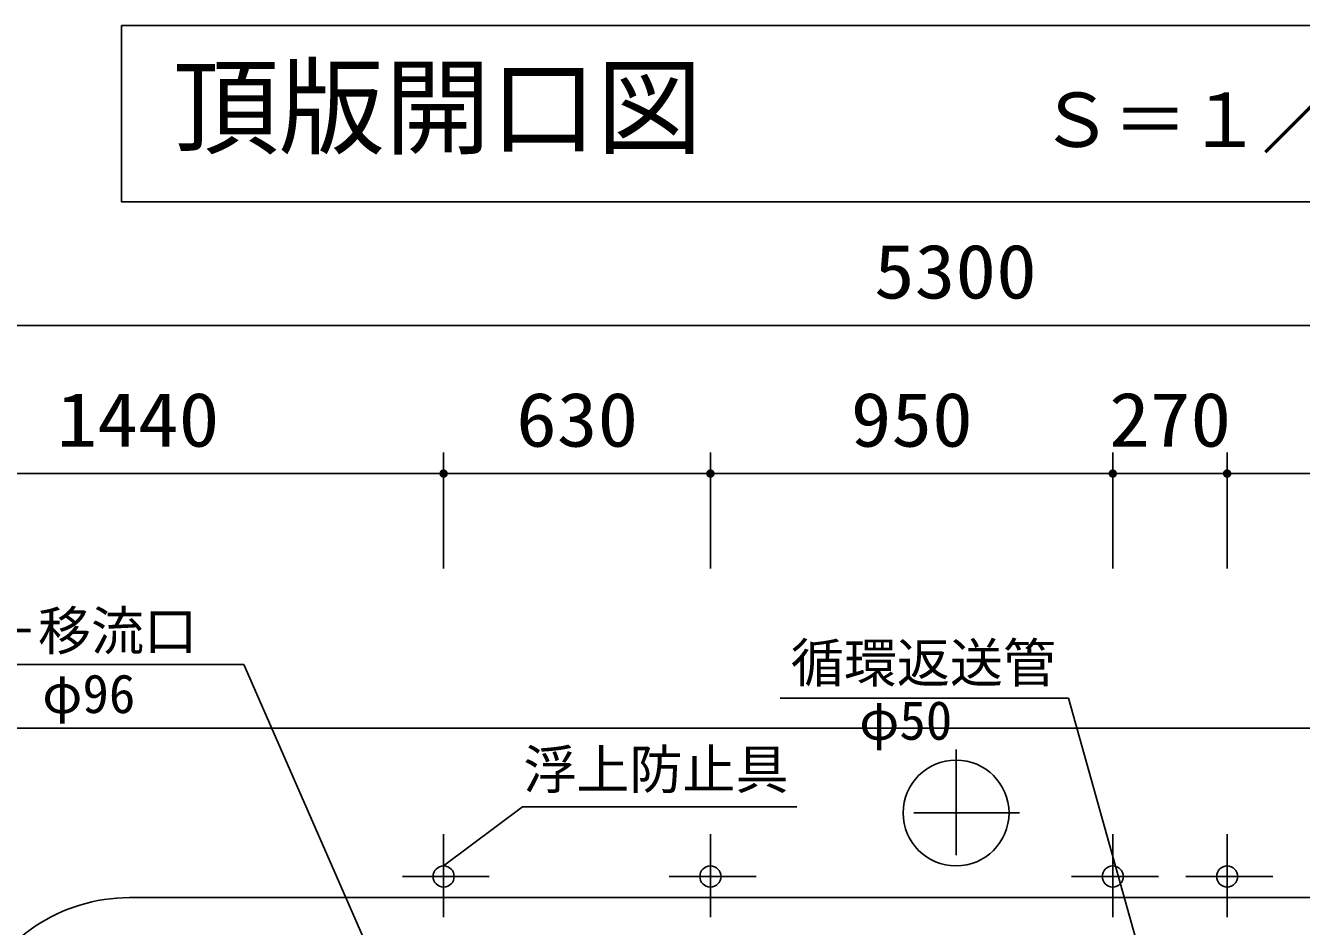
# Model space of a CAD drawing. Units: millimetres, scale not verified. Extents: x -14850 to 14850, y -10500 to 10500.
# Drawn here: x -9323 to -6310, y 2262 to 4390 of the extents above; entities that cross this region are included whole.
import ezdxf
from ezdxf.enums import TextEntityAlignment as Align

# ---------------------------------------------------------------- set-up
doc = ezdxf.new("R2010")
doc.units = ezdxf.units.MM
doc.header["$LTSCALE"] = 50
doc.linetypes.add('CHAIN1', pattern=[8, 5, -1, 1, -1])
for name, color, linetype, lineweight in [('0-0_製作', 5, 'Continuous', 25), ('0-2_躯体', 3, 'Continuous', 25), ('0-3_機器', 3, 'Continuous', 25), ('0-4_水管', 3, 'Continuous', 25), ('0-6_文字', 5, 'Continuous', 25)]:
    doc.layers.add(name, color=color, linetype=linetype, lineweight=lineweight)
doc.styles.add('ＭＳ ゴシック', font='')
doc.styles.get('ＭＳ ゴシック').set_extended_font_data('MS Gothic')

msp = doc.modelspace()

# ---------------------------------------------------------------- linework, layer by layer
at = {"layer": '0-0_製作', "color": 2}
for p, q in [((-9775.41, 3681.66), (-4475.41, 3681.66)), ((-8335.41, 3381.66), (-8335.41, 3107.44)), ((-7705.41, 3381.66), (-7705.41, 3107.44)), ((-6755.41, 3381.66), (-6755.41, 3107.44)), ((-6485.41, 3381.66), (-6485.41, 3107.44)), ((-9775.41, 3331.66), (-8335.41, 3331.66)), ((-8335.41, 3331.66), (-7705.41, 3331.66)), ((-7705.41, 3331.66), (-6755.41, 3331.66)), ((-6755.41, 3331.66), (-6485.41, 3331.66)), ((-6485.41, 3331.66), (-4475.41, 3331.66))]:
    msp.add_line(p, q, dxfattribs=at)
at = {"layer": '0-0_製作'}
for points in [[(-8342.26, 3338.95), (-8345.41, 3331.66), (-8345.39, 3332.29)], [(-8342.26, 3338.95), (-8335.41, 3331.66), (-8345.41, 3331.66)], [(-8335.41, 3331.66), (-8345.33, 3330.41), (-8345.41, 3331.66)], [(-8342.26, 3338.95), (-8345.39, 3332.29), (-8343.11, 3338.04)], [(-8343.11, 3338.04), (-8345.39, 3332.29), (-8345.23, 3333.54)], [(-8335.41, 3331.66), (-8345.1, 3329.17), (-8345.33, 3330.41)], [(-8343.11, 3338.04), (-8345.23, 3333.54), (-8343.85, 3337.02)], [(-8343.85, 3337.02), (-8345.23, 3333.54), (-8344.92, 3334.75)], [(-8335.41, 3331.66), (-8344.71, 3327.98), (-8345.1, 3329.17)], [(-8343.85, 3337.02), (-8344.92, 3334.75), (-8344.46, 3335.92)], [(-8335.41, 3331.66), (-8344.17, 3326.84), (-8344.71, 3327.98)], [(-8335.41, 3331.66), (-8343.5, 3325.78), (-8344.17, 3326.84)], [(-8335.41, 3331.66), (-8342.7, 3324.82), (-8343.5, 3325.78)], [(-8335.41, 3331.66), (-8341.78, 3323.96), (-8342.7, 3324.82)], [(-8341.29, 3339.75), (-8335.41, 3331.66), (-8342.26, 3338.95)], [(-8335.41, 3331.66), (-8340.77, 3323.22), (-8341.78, 3323.96)], [(-8340.23, 3340.42), (-8335.41, 3331.66), (-8341.29, 3339.75)], [(-8335.41, 3331.66), (-8339.67, 3322.61), (-8340.77, 3323.22)], [(-8339.09, 3340.96), (-8335.41, 3331.66), (-8340.23, 3340.42)], [(-8335.41, 3331.66), (-8338.5, 3322.15), (-8339.67, 3322.61)], [(-8337.9, 3341.35), (-8335.41, 3331.66), (-8339.09, 3340.96)], [(-8335.41, 3321.66), (-8338.5, 3322.15), (-8335.41, 3331.66)], [(-8335.41, 3321.66), (-8337.28, 3321.84), (-8338.5, 3322.15)], [(-8336.66, 3341.58), (-8335.41, 3331.66), (-8337.9, 3341.35)], [(-8335.41, 3321.66), (-8336.04, 3321.68), (-8337.28, 3321.84)], [(-8335.41, 3341.66), (-8335.41, 3331.66), (-8336.66, 3341.58)], [(-8334.78, 3341.64), (-8335.41, 3331.66), (-8335.41, 3341.66)], [(-8333.54, 3341.48), (-8335.41, 3331.66), (-8334.78, 3341.64)], [(-8332.32, 3341.17), (-8335.41, 3331.66), (-8333.54, 3341.48)], [(-8331.15, 3340.71), (-8335.41, 3331.66), (-8332.32, 3341.17)], [(-8331.15, 3340.71), (-8325.41, 3331.66), (-8335.41, 3331.66)], [(-8325.41, 3331.66), (-8335.41, 3321.66), (-8335.41, 3331.66)], [(-8325.41, 3331.66), (-8334.16, 3321.74), (-8335.41, 3321.66)], [(-8325.41, 3331.66), (-8332.92, 3321.98), (-8334.16, 3321.74)], [(-8325.41, 3331.66), (-8331.73, 3322.36), (-8332.92, 3321.98)], [(-8325.41, 3331.66), (-8330.59, 3322.9), (-8331.73, 3322.36)], [(-8330.05, 3340.1), (-8325.41, 3331.66), (-8331.15, 3340.71)], [(-8325.41, 3331.66), (-8329.53, 3323.57), (-8330.59, 3322.9)], [(-8329.04, 3339.37), (-8325.41, 3331.66), (-8330.05, 3340.1)], [(-8325.41, 3331.66), (-8328.56, 3324.37), (-8329.53, 3323.57)], [(-8328.12, 3338.51), (-8325.41, 3331.66), (-8329.04, 3339.37)], [(-8325.41, 3331.66), (-8327.7, 3325.29), (-8328.56, 3324.37)], [(-8327.32, 3337.54), (-8325.41, 3331.66), (-8328.12, 3338.51)], [(-8325.43, 3331.03), (-8327.7, 3325.29), (-8325.41, 3331.66)], [(-8325.59, 3329.79), (-8327.7, 3325.29), (-8325.43, 3331.03)], [(-8325.59, 3329.79), (-8326.97, 3326.3), (-8327.7, 3325.29)], [(-8326.65, 3336.48), (-8325.41, 3331.66), (-8327.32, 3337.54)], [(-8325.9, 3328.57), (-8326.97, 3326.3), (-8325.59, 3329.79)], [(-8325.9, 3328.57), (-8326.36, 3327.4), (-8326.97, 3326.3)], [(-8326.11, 3335.34), (-8325.41, 3331.66), (-8326.65, 3336.48)], [(-8325.72, 3334.15), (-8325.41, 3331.66), (-8326.11, 3335.34)], [(-8325.49, 3332.91), (-8325.41, 3331.66), (-8325.72, 3334.15)], [(-7712.25, 3338.95), (-7715.41, 3331.66), (-7715.39, 3332.29)], [(-7712.25, 3338.95), (-7705.41, 3331.66), (-7715.41, 3331.66)], [(-7705.41, 3331.66), (-7715.33, 3330.41), (-7715.41, 3331.66)], [(-7712.25, 3338.95), (-7715.39, 3332.29), (-7713.11, 3338.04)], [(-7713.11, 3338.04), (-7715.39, 3332.29), (-7715.23, 3333.54)], [(-7705.41, 3331.66), (-7715.1, 3329.17), (-7715.33, 3330.41)], [(-7713.11, 3338.04), (-7715.23, 3333.54), (-7713.85, 3337.02)], [(-7713.85, 3337.02), (-7715.23, 3333.54), (-7714.92, 3334.75)], [(-7705.41, 3331.66), (-7714.71, 3327.98), (-7715.1, 3329.17)], [(-7713.85, 3337.02), (-7714.92, 3334.75), (-7714.46, 3335.92)], [(-7705.41, 3331.66), (-7714.17, 3326.84), (-7714.71, 3327.98)], [(-7705.41, 3331.66), (-7713.5, 3325.78), (-7714.17, 3326.84)], [(-7705.41, 3331.66), (-7712.7, 3324.82), (-7713.5, 3325.78)], [(-7705.41, 3331.66), (-7711.78, 3323.96), (-7712.7, 3324.82)], [(-7711.29, 3339.75), (-7705.41, 3331.66), (-7712.25, 3338.95)], [(-7705.41, 3331.66), (-7710.77, 3323.22), (-7711.78, 3323.96)], [(-7710.23, 3340.42), (-7705.41, 3331.66), (-7711.29, 3339.75)], [(-7705.41, 3331.66), (-7709.67, 3322.61), (-7710.77, 3323.22)], [(-7709.09, 3340.96), (-7705.41, 3331.66), (-7710.23, 3340.42)], [(-7705.41, 3331.66), (-7708.5, 3322.15), (-7709.67, 3322.61)], [(-7707.9, 3341.35), (-7705.41, 3331.66), (-7709.09, 3340.96)], [(-7705.41, 3321.66), (-7708.5, 3322.15), (-7705.41, 3331.66)], [(-7705.41, 3321.66), (-7707.28, 3321.84), (-7708.5, 3322.15)], [(-7706.66, 3341.58), (-7705.41, 3331.66), (-7707.9, 3341.35)], [(-7705.41, 3321.66), (-7706.04, 3321.68), (-7707.28, 3321.84)], [(-7705.41, 3341.66), (-7705.41, 3331.66), (-7706.66, 3341.58)], [(-7704.78, 3341.64), (-7705.41, 3331.66), (-7705.41, 3341.66)], [(-7703.54, 3341.48), (-7705.41, 3331.66), (-7704.78, 3341.64)], [(-7702.32, 3341.17), (-7705.41, 3331.66), (-7703.54, 3341.48)], [(-7701.15, 3340.71), (-7705.41, 3331.66), (-7702.32, 3341.17)], [(-7701.15, 3340.71), (-7695.41, 3331.66), (-7705.41, 3331.66)], [(-7695.41, 3331.66), (-7705.41, 3321.66), (-7705.41, 3331.66)], [(-7695.41, 3331.66), (-7704.16, 3321.74), (-7705.41, 3321.66)], [(-7695.41, 3331.66), (-7702.92, 3321.98), (-7704.16, 3321.74)], [(-7695.41, 3331.66), (-7701.73, 3322.36), (-7702.92, 3321.98)], [(-7695.41, 3331.66), (-7700.59, 3322.9), (-7701.73, 3322.36)], [(-7700.05, 3340.1), (-7695.41, 3331.66), (-7701.15, 3340.71)], [(-7695.41, 3331.66), (-7699.53, 3323.57), (-7700.59, 3322.9)], [(-7699.04, 3339.37), (-7695.41, 3331.66), (-7700.05, 3340.1)], [(-7695.41, 3331.66), (-7698.56, 3324.37), (-7699.53, 3323.57)], [(-7698.12, 3338.51), (-7695.41, 3331.66), (-7699.04, 3339.37)], [(-7695.41, 3331.66), (-7697.7, 3325.29), (-7698.56, 3324.37)], [(-7697.32, 3337.54), (-7695.41, 3331.66), (-7698.12, 3338.51)], [(-7695.43, 3331.03), (-7697.7, 3325.29), (-7695.41, 3331.66)], [(-7695.59, 3329.79), (-7697.7, 3325.29), (-7695.43, 3331.03)], [(-7695.59, 3329.79), (-7696.97, 3326.3), (-7697.7, 3325.29)], [(-7696.65, 3336.48), (-7695.41, 3331.66), (-7697.32, 3337.54)], [(-7695.9, 3328.57), (-7696.97, 3326.3), (-7695.59, 3329.79)], [(-7695.9, 3328.57), (-7696.36, 3327.4), (-7696.97, 3326.3)], [(-7696.11, 3335.34), (-7695.41, 3331.66), (-7696.65, 3336.48)], [(-7695.72, 3334.15), (-7695.41, 3331.66), (-7696.11, 3335.34)], [(-7695.49, 3332.91), (-7695.41, 3331.66), (-7695.72, 3334.15)], [(-6761.29, 3339.75), (-6765.41, 3331.66), (-6765.39, 3332.29)], [(-6761.29, 3339.75), (-6755.41, 3331.66), (-6765.41, 3331.66)], [(-6755.41, 3331.66), (-6765.33, 3330.41), (-6765.41, 3331.66)], [(-6761.29, 3339.75), (-6765.39, 3332.29), (-6762.25, 3338.95)], [(-6762.25, 3338.95), (-6765.39, 3332.29), (-6765.23, 3333.54)], [(-6755.41, 3331.66), (-6765.1, 3329.17), (-6765.33, 3330.41)], [(-6762.25, 3338.95), (-6765.23, 3333.54), (-6763.11, 3338.04)], [(-6763.11, 3338.04), (-6765.23, 3333.54), (-6764.92, 3334.75)], [(-6755.41, 3331.66), (-6764.71, 3327.98), (-6765.1, 3329.17)], [(-6763.11, 3338.04), (-6764.92, 3334.75), (-6763.85, 3337.02)], [(-6763.85, 3337.02), (-6764.92, 3334.75), (-6764.46, 3335.92)], [(-6755.41, 3331.66), (-6764.17, 3326.84), (-6764.71, 3327.98)], [(-6755.41, 3331.66), (-6763.5, 3325.78), (-6764.17, 3326.84)], [(-6755.41, 3331.66), (-6762.7, 3324.82), (-6763.5, 3325.78)], [(-6755.41, 3331.66), (-6761.78, 3323.96), (-6762.7, 3324.82)], [(-6755.41, 3331.66), (-6760.77, 3323.22), (-6761.78, 3323.96)], [(-6760.23, 3340.42), (-6755.41, 3331.66), (-6761.29, 3339.75)], [(-6755.41, 3331.66), (-6759.67, 3322.61), (-6760.77, 3323.22)], [(-6759.09, 3340.96), (-6755.41, 3331.66), (-6760.23, 3340.42)], [(-6755.41, 3321.66), (-6759.67, 3322.61), (-6755.41, 3331.66)], [(-6755.41, 3321.66), (-6758.5, 3322.15), (-6759.67, 3322.61)], [(-6757.9, 3341.35), (-6755.41, 3331.66), (-6759.09, 3340.96)], [(-6755.41, 3321.66), (-6757.28, 3321.84), (-6758.5, 3322.15)], [(-6756.66, 3341.58), (-6755.41, 3331.66), (-6757.9, 3341.35)], [(-6755.41, 3321.66), (-6756.04, 3321.68), (-6757.28, 3321.84)], [(-6755.41, 3341.66), (-6755.41, 3331.66), (-6756.66, 3341.58)], [(-6754.78, 3341.64), (-6755.41, 3331.66), (-6755.41, 3341.66)], [(-6753.54, 3341.48), (-6755.41, 3331.66), (-6754.78, 3341.64)], [(-6752.32, 3341.17), (-6755.41, 3331.66), (-6753.54, 3341.48)], [(-6751.15, 3340.71), (-6755.41, 3331.66), (-6752.32, 3341.17)], [(-6750.05, 3340.1), (-6755.41, 3331.66), (-6751.15, 3340.71)], [(-6750.05, 3340.1), (-6745.41, 3331.66), (-6755.41, 3331.66)], [(-6745.41, 3331.66), (-6755.41, 3321.66), (-6755.41, 3331.66)], [(-6745.41, 3331.66), (-6754.16, 3321.74), (-6755.41, 3321.66)], [(-6745.41, 3331.66), (-6752.92, 3321.98), (-6754.16, 3321.74)], [(-6745.41, 3331.66), (-6751.73, 3322.36), (-6752.92, 3321.98)], [(-6745.41, 3331.66), (-6750.59, 3322.9), (-6751.73, 3322.36)], [(-6745.41, 3331.66), (-6749.53, 3323.57), (-6750.59, 3322.9)], [(-6749.04, 3339.37), (-6745.41, 3331.66), (-6750.05, 3340.1)], [(-6745.41, 3331.66), (-6748.56, 3324.37), (-6749.53, 3323.57)], [(-6748.12, 3338.51), (-6745.41, 3331.66), (-6749.04, 3339.37)], [(-6745.43, 3331.03), (-6748.56, 3324.37), (-6745.41, 3331.66)], [(-6745.59, 3329.79), (-6748.56, 3324.37), (-6745.43, 3331.03)], [(-6745.59, 3329.79), (-6747.7, 3325.29), (-6748.56, 3324.37)], [(-6747.32, 3337.54), (-6745.41, 3331.66), (-6748.12, 3338.51)], [(-6745.9, 3328.57), (-6747.7, 3325.29), (-6745.59, 3329.79)], [(-6745.9, 3328.57), (-6746.97, 3326.3), (-6747.7, 3325.29)], [(-6746.65, 3336.48), (-6745.41, 3331.66), (-6747.32, 3337.54)], [(-6746.36, 3327.4), (-6746.97, 3326.3), (-6745.9, 3328.57)], [(-6746.11, 3335.34), (-6745.41, 3331.66), (-6746.65, 3336.48)], [(-6745.72, 3334.15), (-6745.41, 3331.66), (-6746.11, 3335.34)], [(-6745.49, 3332.91), (-6745.41, 3331.66), (-6745.72, 3334.15)], [(-6490.23, 3340.42), (-6495.41, 3331.66), (-6491.29, 3339.75)], [(-6490.23, 3340.42), (-6485.41, 3331.66), (-6495.41, 3331.66)], [(-6491.29, 3339.75), (-6495.41, 3331.66), (-6495.39, 3332.29)], [(-6485.41, 3331.66), (-6495.33, 3330.41), (-6495.41, 3331.66)], [(-6491.29, 3339.75), (-6495.39, 3332.29), (-6492.25, 3338.95)], [(-6492.25, 3338.95), (-6495.39, 3332.29), (-6495.23, 3333.54)], [(-6485.41, 3331.66), (-6495.1, 3329.17), (-6495.33, 3330.41)], [(-6492.25, 3338.95), (-6495.23, 3333.54), (-6493.11, 3338.04)], [(-6493.11, 3338.04), (-6495.23, 3333.54), (-6494.92, 3334.75)], [(-6485.41, 3331.66), (-6494.71, 3327.98), (-6495.1, 3329.17)], [(-6493.11, 3338.04), (-6494.92, 3334.75), (-6493.85, 3337.02)], [(-6493.85, 3337.02), (-6494.92, 3334.75), (-6494.46, 3335.92)], [(-6485.41, 3331.66), (-6494.17, 3326.84), (-6494.71, 3327.98)], [(-6485.41, 3331.66), (-6493.5, 3325.78), (-6494.17, 3326.84)], [(-6485.41, 3331.66), (-6492.7, 3324.82), (-6493.5, 3325.78)], [(-6485.41, 3331.66), (-6491.78, 3323.96), (-6492.7, 3324.82)], [(-6485.41, 3331.66), (-6490.77, 3323.22), (-6491.78, 3323.96)], [(-6485.41, 3331.66), (-6489.67, 3322.61), (-6490.77, 3323.22)], [(-6489.09, 3340.96), (-6485.41, 3331.66), (-6490.23, 3340.42)], [(-6485.41, 3321.66), (-6489.67, 3322.61), (-6485.41, 3331.66)], [(-6485.41, 3321.66), (-6488.5, 3322.15), (-6489.67, 3322.61)], [(-6487.9, 3341.35), (-6485.41, 3331.66), (-6489.09, 3340.96)], [(-6485.41, 3321.66), (-6487.28, 3321.84), (-6488.5, 3322.15)], [(-6486.66, 3341.58), (-6485.41, 3331.66), (-6487.9, 3341.35)], [(-6485.41, 3321.66), (-6486.04, 3321.68), (-6487.28, 3321.84)], [(-6485.41, 3341.66), (-6485.41, 3331.66), (-6486.66, 3341.58)], [(-6484.78, 3341.64), (-6485.41, 3331.66), (-6485.41, 3341.66)], [(-6483.54, 3341.48), (-6485.41, 3331.66), (-6484.78, 3341.64)], [(-6482.32, 3341.17), (-6485.41, 3331.66), (-6483.54, 3341.48)], [(-6481.15, 3340.71), (-6485.41, 3331.66), (-6482.32, 3341.17)], [(-6480.05, 3340.1), (-6485.41, 3331.66), (-6481.15, 3340.71)], [(-6480.05, 3340.1), (-6475.41, 3331.66), (-6485.41, 3331.66)], [(-6475.41, 3331.66), (-6485.41, 3321.66), (-6485.41, 3331.66)], [(-6475.41, 3331.66), (-6484.16, 3321.74), (-6485.41, 3321.66)], [(-6475.41, 3331.66), (-6482.92, 3321.98), (-6484.16, 3321.74)], [(-6475.41, 3331.66), (-6481.73, 3322.36), (-6482.92, 3321.98)], [(-6475.41, 3331.66), (-6480.59, 3322.9), (-6481.73, 3322.36)], [(-6475.41, 3331.66), (-6479.53, 3323.57), (-6480.59, 3322.9)], [(-6479.04, 3339.37), (-6475.41, 3331.66), (-6480.05, 3340.1)], [(-6475.43, 3331.03), (-6479.53, 3323.57), (-6475.41, 3331.66)], [(-6475.43, 3331.03), (-6478.56, 3324.37), (-6479.53, 3323.57)], [(-6478.12, 3338.51), (-6475.41, 3331.66), (-6479.04, 3339.37)], [(-6475.59, 3329.79), (-6478.56, 3324.37), (-6475.43, 3331.03)], [(-6475.59, 3329.79), (-6477.7, 3325.29), (-6478.56, 3324.37)], [(-6477.32, 3337.54), (-6475.41, 3331.66), (-6478.12, 3338.51)], [(-6475.9, 3328.57), (-6477.7, 3325.29), (-6475.59, 3329.79)], [(-6475.9, 3328.57), (-6476.97, 3326.3), (-6477.7, 3325.29)], [(-6476.65, 3336.48), (-6475.41, 3331.66), (-6477.32, 3337.54)], [(-6476.36, 3327.4), (-6476.97, 3326.3), (-6475.9, 3328.57)], [(-6476.11, 3335.34), (-6475.41, 3331.66), (-6476.65, 3336.48)], [(-6475.72, 3334.15), (-6475.41, 3331.66), (-6476.11, 3335.34)], [(-6475.49, 3332.91), (-6475.41, 3331.66), (-6475.72, 3334.15)]]:
    msp.add_solid(points, dxfattribs=at)
at = {"layer": '0-2_躯体'}
for p, q in [((-8807.22, 2880.64), (-9507.39, 2880.64)), ((-8085.56, 1230.51), (-8807.22, 2880.64)), ((-6090.41, 2329.82), (-9077.06, 2329.82))]:
    msp.add_line(p, q, dxfattribs=at)
msp.add_arc((-9077.06, 1929.82), 400, 90, 157.6073, dxfattribs=at)
at = {"layer": '0-3_機器'}
for p, q in [((-6859.66, 2801.35), (-7540.55, 2801.35)), ((-6404.59, 1172.25), (-6859.66, 2801.35))]:
    msp.add_line(p, q, dxfattribs=at)
at = {"layer": '0-3_機器', "color": 2}
msp.add_line((-9775.41, 2729.82), (-4475.41, 2729.82), dxfattribs=at)
at = {"layer": '0-3_機器', "color": 2, "linetype": 'CHAIN1'}
for p, q in [((-7125.41, 2679.82), (-7125.41, 2379.82)), ((-6975.41, 2529.82), (-7275.41, 2529.82))]:
    msp.add_line(p, q, dxfattribs=at)
at = {"layer": '0-3_機器', "color": 2}
msp.add_circle((-7125.41, 2529.82), 125, dxfattribs=at)
at = {"layer": '0-4_水管'}
msp.add_line((-9095.81, 4390.18), (-5762.47, 4390.18), dxfattribs=at)
msp.add_lwpolyline([(-9095.81, 4390.18), (-9095.81, 3973.52), (-5762.47, 3973.52)], dxfattribs=at)
at = {"layer": '0-6_文字', "color": 4}
for q in [(-8335.41, 2404.82), (-7501.41, 2544.42)]:
    msp.add_line((-8149.05, 2544.42), q, dxfattribs=at)
at = {"layer": '0-6_文字', "color": 7}
for p, q in [((-8335.41, 2480.03), (-8335.41, 2283.54)), ((-7705.41, 2480.03), (-7705.41, 2283.54)), ((-6755.41, 2480.03), (-6755.41, 2283.54)), ((-6485.41, 2480.03), (-6485.41, 2283.54)), ((-8432.73, 2379.82), (-8227.59, 2379.82)), ((-7802.73, 2379.82), (-7597.59, 2379.82)), ((-6852.73, 2379.82), (-6647.59, 2379.82)), ((-6582.73, 2379.82), (-6377.59, 2379.82))]:
    msp.add_line(p, q, dxfattribs=at)
for centre in [(-8335.41, 2379.82), (-7705.41, 2379.82), (-6755.41, 2379.82), (-6485.41, 2379.82)]:
    msp.add_circle(centre, 25, dxfattribs=at)

# ---------------------------------------------------------------- texts
at = {"layer": '0-0_製作', "color": 4, "style": 'ＭＳ ゴシック', "width": 1.1}
for s, p in [('5300', (-7319.16, 3706.66)), ('1440', (-9249.16, 3356.66)), ('630', (-8164.16, 3356.66)), ('950', (-7374.16, 3356.66)), ('270', (-6764.16, 3356.66))]:
    msp.add_text(s, height=128.4, dxfattribs=at).set_placement(p, align=Align.BOTTOM_LEFT)
at = {"layer": '0-2_躯体', "color": 4, "style": 'ＭＳ ゴシック'}
for s, p in [('\u30006－移流口\u3000', (-9605.87, 2886.75)), ('\u3000\u3000φ96', (-9533.44, 2738.26))]:
    msp.add_text(s, height=91.79, dxfattribs=at).set_placement(p, align=Align.BOTTOM_LEFT)
at = {"layer": '0-3_機器', "color": 4, "style": 'ＭＳ ゴシック'}
for s, p in [('\u3000循環返送管\u3000', (-7640.84, 2811.09)), ('\u3000\u3000φ50', (-7604.62, 2675.28))]:
    msp.add_text(s, height=91.79, dxfattribs=at).set_placement(p, align=Align.BOTTOM_LEFT)
at = {"layer": '0-4_水管', "color": 4, "style": 'ＭＳ ゴシック'}
for s, height, p in [('頂版開口図', 183.3, (-8974.38, 4050.69)), ('Ｓ＝１／５０', 128.4, (-6929.29, 4064.82))]:
    msp.add_text(s, height=height, dxfattribs=at).set_placement(p, align=Align.BOTTOM_LEFT)
at = {"layer": '0-6_文字', "color": 4, "style": 'ＭＳ ゴシック'}
msp.add_text('浮上防止具', height=91.79, dxfattribs=at).set_placement((-8147.01, 2559.3), align=Align.BOTTOM_LEFT)

doc.saveas('drawing.dxf')
